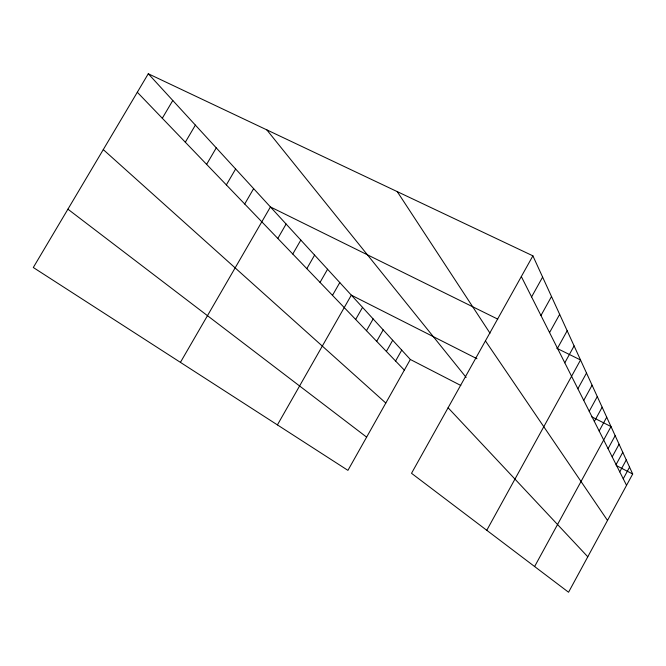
<?xml version="1.0" encoding="UTF-8"?>
<svg xmlns="http://www.w3.org/2000/svg" width="666" height="666" viewBox="0 0 666 666"><rect width="100%" height="100%" fill="white"/><g stroke="black" fill="none" stroke-linecap="round" stroke-linejoin="round"><path stroke-width="1" d="M619.763 471.886L626.265 459.931M623.243 478.796L629.57 467.149M532.892 255.836L632.7 473.992L568.556 592.24L411.521 473.301L532.892 255.836L148.285 73.76L33.3 267.507L347.927 470.363L410.323 359.474L148.285 73.76M534.607 566.533L611.005 426.573L591.733 416.816M608.066 448.676L615.159 435.664M612.196 456.868L619.08 444.222M616.083 464.593L622.777 452.297M589.219 411.288L597.285 396.578M594.347 421.461L602.147 407.209M599.159 431.01L606.709 417.191M577.872 388.769L586.513 373.043M583.741 400.408L592.082 385.206M564.793 362.82L574.109 345.929M486.771 530.294L580.544 359.981L556.751 348.243M549.558 332.584L559.665 314.344M557.475 348.301L567.174 330.761M531.585 296.919L542.615 277.089M540.958 315.517L551.506 296.512M386.388 351.44L392.699 340.259M395.587 361.014L401.74 350.108M366.466 330.711L373.143 318.931M376.69 341.35L383.183 329.878M277.414 424.9L351.323 295.138L476.956 358.724M355.661 319.472L362.537 307.367M332.492 295.354L339.793 282.567M306.826 268.656L314.602 255.103M320.038 282.401L327.572 269.247M292.774 254.029L300.816 240.068M277.805 238.453L286.114 224.042M244.705 204.004L253.638 188.628M180.428 362.371L270.429 206.935L497.768 319.131M226.348 184.907L235.631 168.989M206.61 164.369L216.259 147.877M185.323 142.216L195.379 125.108M162.296 118.257L172.794 100.474M410.323 359.474L460.822 385.481M616.183 465.484L632.7 473.992M67.915 209.182L366.625 437.129M103.28 149.6L385.805 403.038M137.313 92.249L404.337 370.121M448.101 407.767L587.787 556.784M266.783 129.853L466.142 377.414M485.431 340.884L607.509 520.437M397.252 191.625L490.01 333.2M521.328 276.565L626.548 485.339"/></g></svg>
